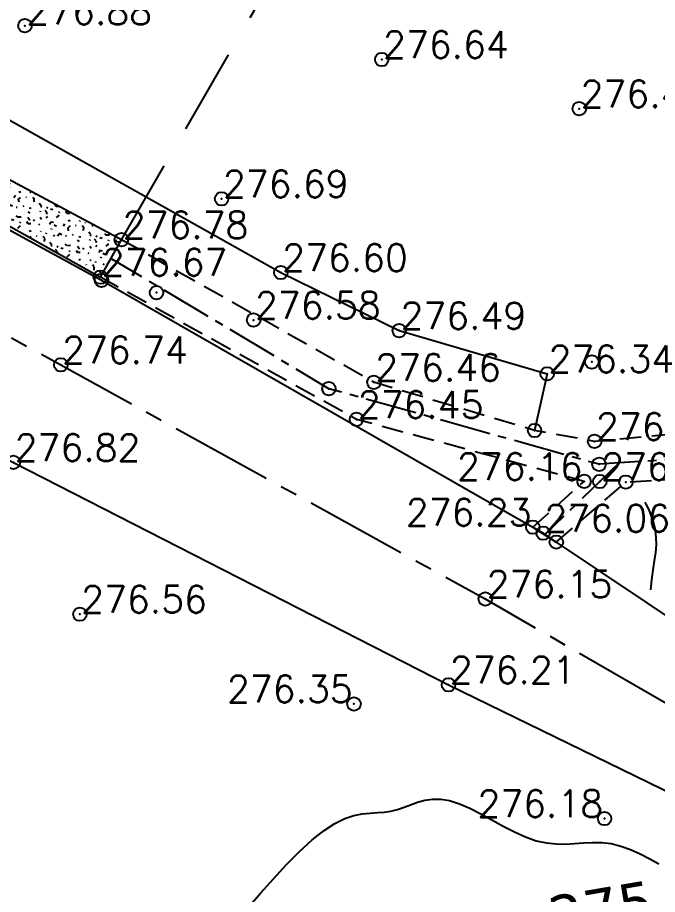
# Model space of a CAD drawing. Header units: millimetres. Extents: x 524954 to 526204, y 9523489 to 9524010.
# Drawn here: x 525290.72 to 525314.49, y 9523740.29 to 9523772.83 of the extents above; entities that cross this region are included whole.
import ezdxf
from ezdxf.enums import TextEntityAlignment as Align

# ---------------------------------------------------------------- set-up
doc = ezdxf.new("R2010")
doc.units = ezdxf.units.MM
doc.header["$PDMODE"] = 32
doc.header["$PDSIZE"] = 0.5
doc.linetypes.add('AXES2', pattern=[28.575, 19.05, -3.175, 3.175, -3.175])
doc.linetypes.add('CACHE2', pattern=[4.7625, 3.175, -1.5875])
for name, color, linetype in [('Axe_Route_Existante', 1, 'AXES2'), ('Bord_Route_Existante', 6, 'Continuous'), ('Borde_Piste', 7, 'CACHE2'), ('Caniveau', 5, 'CACHE2'), ('CN_02_00', 4, 'Continuous'), ('Cotation Courbes de niveau', 7, 'Continuous'), ('TopoAlt', 3, 'Continuous'), ('TOPOJIS', 7, 'Continuous')]:
    doc.layers.add(name, color=color, linetype=linetype)
doc.layers.add('Bord_Route_Existante_POLY3D', color=6, linetype='Continuous', plot=False)
doc.layers.add('Trottoir', color=7, linetype='Continuous', true_color=0xff6666)
doc.styles.add('Simplex 1.0', font='Simplex.shx', dxfattribs={"width": 0.99, "height": 1})
doc.styles.add('Verdana 1.0', font='verdana.ttf', dxfattribs={"width": 0.99, "height": 1})

# ---------------------------------------------------------------- blocks, each defined once
blk = doc.blocks.new('TCPOINT M')
at = {"color": 0}
blk.add_point((0, 0), dxfattribs=at)
at = {"layer": 'TopoAlt', "style": 'Simplex 1.0', "width": 0.99}
blk.add_attdef('ALT', (0.15, 0.15), '', height=1, dxfattribs=at)

msp = doc.modelspace()

# ---------------------------------------------------------------- hatches: boundary and pattern name
at = {"layer": 'Caniveau', "linetype": 'ByBlock', "ltscale": 0.25}
h = msp.add_hatch(dxfattribs=at)
h.set_pattern_fill('HAIE', color=256, scale=1.5, angle=15, style=0)
h.set_pattern_definition([(124.29004622, (1.014315, 0.277555), (-15.293218087377, 22.30173716473923), [0.0905085, -31.69392165]), (176.565051177, (0.2734, 1.4903), (-1.448888739435, -0.388228567652), [0.094695, -4.64872149026]), (121.927513064, (0.17885, 1.496014), (-10.8425263371845, 17.28263934204195), [0.10269, -35.95975584045]), (126.250505507, (0.631744, 0.169275), (-4.8389203171242, 6.4679865618761), [0.1297425, -28.8400693737]), (43.4429286244, (0.21172, 0.96068), (13.6084047277852, 12.96384668075138), [0.11664, -40.82539219185]), (98.6598082541, (0.22912, 0.84592), (-0.3882285676543, 1.448888739434), [0.11607, -13.4670077072]), (43.0724869359, (0.83904, 1.70824), (16.1179536390994, 15.18919255559585), [0.0726255, -25.4273745]), (84.4439547804, (1.2538, 0.40807), (0.2842030364745, 4.7348947859612), [0.07305, -12.74295561798]), (137.905242923, (1.256676, 0.479656), (-4.0624631818282, 3.57020908299136), [0.086475, -30.28621009695]), (150, (1.2926, 0.6264), (-1.44888873943, -0.38822856765), [0.0544155, -2.06690484356]), (171.250505507, (1.131025, 1.543215), (-25.89981980446587, 3.93056409362894), [0.116805, -40.85269585125]), (60, (0.9734, 1.4876), (-0.38822856765, 1.44888873943), [0.084633, -2.03668734356]), (63.3664606634, (1.04099, 1.2846), (7.0363926348268, 14.3087098890701), [0.05142, -18.0109718682]), (49.6951535312, (1.11781, 1.03094), (11.7712874207194, 14.02450685250895), [0.067575, -23.6495074512]), (143.290163192, (0.422714, 1.609965), (-7.7366977959753, 5.69152942658283), [0.06918, -36.2419753107]), (87.2553283749, (0.785944, 0.848996), (1.60119268767716, 34.5931522410971), [0.11217, -39.2610442452]), (130.346175942, (0.79134, 0.96101), (-2.2253458747472, 2.50954891121583), [0.08988, -31.4458140624]), (130.016893478, (1.06139, 0.69732), (-2.2253458747352, 2.5095489112154), [0.13194, -24.6974780358]), (56.1859251657, (1.03597, 0.65945), (1.060660171784, 1.837117307093), [0.045405, -15.89981371905]), (78.434948823, (1.0232, 0.49226), (-0.388228567653, 1.448888739434), [0.0286695, -3.32543246625]), (146.185925166, (0.63713, 0.44636), (-1.8371173070985, 1.0606601717743), [0.090855, -15.85436371905]), (174.44395478, (0.67993, 0.61705), (-4.7348947859592, 0.2842030365075), [0.073053, -12.74295261798]), (34.7988763545, (0.392334, 0.69927), (14.38486186310108, 10.06606920187948), [0.050085, -39.8059057668]), (131.565051177, (0.5082, 1.0268), (-1.837117307086, 1.060660171782), [0.0286695, -3.32543246625]), (60, (0.6443, 1.196), (-0.38822856765, 1.44888873943), [0.0362775, -2.08504284356]), (71.309932474, (0.8487, 1.12684), (0.672431604126, 3.28600604652), [0.0308685, -5.3774584132]), (146.185925166, (0.60991, 1.45669), (-1.8371173070985, 1.0606601717743), [0.045465, -15.89975371905]), (15, (0.216, 1.2225), (-0.38822856765, 1.44888873943), [0.075, -1.425]), (161.309932474, (0.03296, 0.1739), (-3.28600604652, 0.672431604126), [0.092355, -5.3159719132]), (158.130102354, (-0.01632, 0.7048), (-5.123123353604, 1.73309177592), [0.106836, -7.393164]), (51.3843518158, (-0.178414, 0.66585), (4.63086925477394, 5.8995804889095), [0.1008255, -35.3004456636]), (151.73570459, (-0.18076, 0.988105), (-29.0056483458238, 15.52167400838734), [0.099864, -34.91798859]), (40.7099537808, (-0.21255, 1.33803), (2.5095489112126, 2.2253458747396), [0.13764, -44.81233219125]), (142.405356631, (0.18647, 0.29455), (-19.53585877371486, 14.9532679362278), [0.0915, -32.0099018385]), (60, (0.2564, 0.0833), (-0.38822856765, 1.44888873943), [0.0423165, -2.07900384355]), (168.434948823, (0.15775, 0.6497), (-1.448888739433, -0.388228567656), [0.0381525, -3.31594946625]), (182.471192291, (0.30467, 0.29967), (-7.632672264823, -0.492254098855), [0.11832, -13.71099668593]), (60, (0.0374, 1.0194), (-0.38822856765, 1.44888873943), [0.1060665, -2.01525384356])])
h.paths.add_polyline_path([(525294.579, 9523764.589), (525286.15, 9523769.083), (525285.519, 9523767.841), (525293.799, 9523763.199)])

# ---------------------------------------------------------------- linework, layer by layer
at = {"layer": 'Axe_Route_Existante', "ltscale": 0.2, "flags": 128}
msp.add_lwpolyline([(525160.389, 9523785.573), (525205.797, 9523788.476), (525217.621, 9523788.238), (525236.372, 9523785.487), (525254.986, 9523779.404), (525273.087, 9523770.44), (525292.33, 9523759.946), (525308.092, 9523751.255), (525324.048, 9523742.079), (525331.063, 9523738.206), (525341.621, 9523732.26), (525352.065, 9523726.389), (525361.763, 9523720.953), (525371.128, 9523715.674), (525380.291, 9523710.543), (525400.244, 9523698.831), (525414.858, 9523691.369), (525425.413, 9523686.737), (525431.187, 9523683.889)], dxfattribs=at)
at = {"layer": 'Bord_Route_Existante', "flags": 128}
for points in [[(525250.161, 9523787.597), (525257.166, 9523783.785), (525275.212, 9523773.506), (525275.212, 9523773.506), (525285.425, 9523767.672), (525293.84, 9523763.083), (525309.856, 9523753.919), (525310.729, 9523753.366), (525319.14, 9523747.738), (525328.11, 9523742.331), (525328.11, 9523742.331), (525328.11, 9523742.331), (525336.826, 9523737.429), (525346.028, 9523732.316), (525354.526, 9523727.648)], [(525249.388, 9523776.099), (525253.199, 9523775.441), (525270.632, 9523766.582), (525281.73, 9523760.714), (525290.568, 9523756.324), (525306.727, 9523748.07), (525323.073, 9523740.103), (525323.073, 9523740.103), (525329.022, 9523736.429), (525329.022, 9523736.429), (525334.555, 9523733.316), (525343.726, 9523728.156), (525351.8, 9523723.613)]]:
    msp.add_lwpolyline(points, dxfattribs=at)
at = {"layer": 'Bord_Route_Existante_POLY3D'}
for points in [[(525250.161, 9523787.597, 277.78), (525257.166, 9523783.785, 277.56), (525275.212, 9523773.506, 277.13), (525285.425, 9523767.672, 276.97), (525293.84, 9523763.083, 276.63), (525309.856, 9523753.919, 276.23), (525310.239, 9523753.698, 276.06), (525310.729, 9523753.366, 276.19), (525319.14, 9523747.738, 275.68), (525328.11, 9523742.331, 275.43), (525336.826, 9523737.429, 275.38), (525346.028, 9523732.316, 275.46), (525354.526, 9523727.648, 275.47)], [(525249.388, 9523776.099, 278), (525253.199, 9523775.441, 277.91), (525270.632, 9523766.582, 277.43), (525281.73, 9523760.714, 277.24), (525284.879, 9523759.079, 277.13), (525290.568, 9523756.324, 276.82), (525306.727, 9523748.07, 276.21), (525323.073, 9523740.103, 275.6), (525329.022, 9523736.429, 275.51), (525334.555, 9523733.316, 275.43), (525343.726, 9523728.156, 275.49), (525351.8, 9523723.613, 275.47)]]:
    msp.add_polyline3d(points, dxfattribs=at)
at = {"layer": 'Borde_Piste', "flags": 128}
msp.add_lwpolyline([(525294.579, 9523764.589), (525299.507, 9523773.085), (525301.978, 9523779.853)], dxfattribs=at)
at = {"layer": 'Caniveau', "linetype": 'ByBlock', "ltscale": 0.25, "flags": 128}
msp.add_lwpolyline([(525294.579, 9523764.589), (525286.15, 9523769.083), (525285.519, 9523767.841), (525293.799, 9523763.199), (525294.579, 9523764.589)], dxfattribs=at)
at = {"layer": 'Caniveau', "ltscale": 0.25, "flags": 128}
for points in [[(525328.038, 9523756.869), (525321.737, 9523757.966), (525312.151, 9523757.104), (525309.922, 9523757.509), (525303.957, 9523759.296), (525294.579, 9523764.589)], [(525309.856, 9523753.919), (525311.76, 9523755.62), (525303.307, 9523757.92), (525293.799, 9523763.199)], [(525310.729, 9523753.366), (525313.314, 9523755.593), (525321.755, 9523756.142), (525327.982, 9523755.338)]]:
    msp.add_lwpolyline(points, dxfattribs=at)
at = {"layer": 'Caniveau', "color": 4, "linetype": 'AXES2', "ltscale": 0.1, "flags": 128}
for points in [[(525328.021, 9523756.065), (525326.334, 9523756.363), (525324.543, 9523756.565), (525322.083, 9523756.914), (525312.316, 9523756.253), (525302.284, 9523759.06), (525294.189, 9523763.894)], [(525313.064, 9523756.303), (525310.293, 9523753.642)]]:
    msp.add_lwpolyline(points, dxfattribs=at)
at = {"layer": 'CN_02_00', "elevation": 276, "flags": 128}
for points in [[(525314.237, 9523751.597), (525314.277, 9523751.964), (525314.33, 9523752.334), (525314.38, 9523752.668), (525314.422, 9523752.975), (525314.445, 9523753.263), (525314.443, 9523753.539), (525314.409, 9523753.809), (525314.348, 9523754.072), (525314.266, 9523754.323), (525314.171, 9523754.56), (525314.068, 9523754.78), (525314.032, 9523754.848)], [(525299.288, 9523739.803), (525299.745, 9523740.335), (525300.224, 9523740.873), (525300.711, 9523741.397), (525301.195, 9523741.884), (525301.664, 9523742.315), (525302.105, 9523742.668), (525302.509, 9523742.928), (525302.878, 9523743.105), (525303.215, 9523743.217), (525303.526, 9523743.28), (525303.815, 9523743.311), (525304.085, 9523743.326), (525304.342, 9523743.342), (525304.589, 9523743.377), (525304.832, 9523743.44), (525305.074, 9523743.526), (525305.32, 9523743.621), (525305.575, 9523743.711), (525305.842, 9523743.785), (525306.128, 9523743.828), (525306.435, 9523743.829), (525306.768, 9523743.775), (525307.131, 9523743.657), (525307.518, 9523743.487), (525307.923, 9523743.281), (525308.339, 9523743.055), (525308.76, 9523742.826), (525309.18, 9523742.611), (525309.591, 9523742.424), (525309.987, 9523742.284), (525310.363, 9523742.2), (525310.723, 9523742.164), (525311.07, 9523742.162), (525311.408, 9523742.18), (525311.742, 9523742.205), (525312.077, 9523742.221), (525312.416, 9523742.216), (525312.763, 9523742.175), (525313.122, 9523742.088), (525313.487, 9523741.96), (525313.849, 9523741.8), (525314.203, 9523741.618), (525314.54, 9523741.421)]]:
    msp.add_lwpolyline(points, dxfattribs=at)
at = {"layer": 'Trottoir', "flags": 128}
for points in [[(525283.706, 9523772.799), (525295.501, 9523766.177)], [(525295.501, 9523766.177), (525300.501, 9523763.369), (525304.896, 9523761.214), (525310.39, 9523759.613), (525310.39, 9523759.613), (525309.922, 9523757.509)]]:
    msp.add_lwpolyline(points, dxfattribs=at)

# ---------------------------------------------------------------- block references
at = {"layer": 'TOPOJIS'}
ref = msp.add_blockref('TCPOINT M', (525290.998, 9523772.529, 276.88), dxfattribs=at)
ref.add_attrib('ALT', '276.88', (525291.048, 9523772.579, 276.88), dxfattribs={"layer": 'TopoAlt', "height": 1, "style": 'Simplex 1.0', "width": 0.99})
ref = msp.add_blockref('TCPOINT M', (525304.247, 9523771.277, 276.64), dxfattribs=at)
ref.add_attrib('ALT', '276.64', (525304.297, 9523771.327, 276.64), dxfattribs={"layer": 'TopoAlt', "height": 1, "style": 'Simplex 1.0', "width": 0.99})
ref = msp.add_blockref('TCPOINT M', (525311.582, 9523769.449, 276.46), dxfattribs=at)
ref.add_attrib('ALT', '276.46', (525311.632, 9523769.499, 276.46), dxfattribs={"layer": 'TopoAlt', "height": 1, "style": 'Simplex 1.0', "width": 0.99})
ref = msp.add_blockref('TCPOINT M', (525298.3, 9523766.104, 276.69), dxfattribs=at)
ref.add_attrib('ALT', '276.69', (525298.35, 9523766.154, 276.69), dxfattribs={"layer": 'TopoAlt', "height": 1, "style": 'Simplex 1.0', "width": 0.99})
ref = msp.add_blockref('TCPOINT M', (525294.579, 9523764.589, 276.78), dxfattribs=at)
ref.add_attrib('ALT', '276.78', (525294.629, 9523764.639, 276.78), dxfattribs={"layer": 'TopoAlt', "height": 1, "style": 'Simplex 1.0', "width": 0.99})
ref = msp.add_blockref('TCPOINT M', (525293.799, 9523763.199, 276.67), dxfattribs=at)
ref.add_attrib('ALT', '276.67', (525293.849, 9523763.249, 276.67), dxfattribs={"layer": 'TopoAlt', "height": 1, "style": 'Simplex 1.0', "width": 0.99})
ref = msp.add_blockref('TCPOINT M', (525300.501, 9523763.369, 276.6), dxfattribs=at)
ref.add_attrib('ALT', '276.60', (525300.551, 9523763.419, 276.6), dxfattribs={"layer": 'TopoAlt', "height": 1, "style": 'Simplex 1.0', "width": 0.99})
for p in [(525293.84, 9523763.083, 276.63), (525295.883, 9523762.624, 275.53), (525312.048, 9523760.052, 276.22), (525302.284, 9523759.06, 275.3), (525309.922, 9523757.509, 276.28), (525312.316, 9523756.253, 275.01), (525313.314, 9523755.593, 276.11), (525310.729, 9523753.366, 276.19)]:
    msp.add_blockref('TCPOINT M', p, dxfattribs=at)
ref = msp.add_blockref('TCPOINT M', (525299.489, 9523761.606, 276.58), dxfattribs=at)
ref.add_attrib('ALT', '276.58', (525299.539, 9523761.656, 276.58), dxfattribs={"layer": 'TopoAlt', "height": 1, "style": 'Simplex 1.0', "width": 0.99})
ref = msp.add_blockref('TCPOINT M', (525304.896, 9523761.214, 276.49), dxfattribs=at)
ref.add_attrib('ALT', '276.49', (525304.946, 9523761.264, 276.49), dxfattribs={"layer": 'TopoAlt', "height": 1, "style": 'Simplex 1.0', "width": 0.99})
ref = msp.add_blockref('TCPOINT M', (525292.33, 9523759.946, 276.74), dxfattribs=at)
ref.add_attrib('ALT', '276.74', (525292.38, 9523759.996, 276.74), dxfattribs={"layer": 'TopoAlt', "height": 1, "style": 'Simplex 1.0', "width": 0.99})
ref = msp.add_blockref('TCPOINT M', (525310.39, 9523759.613, 276.34), dxfattribs=at)
ref.add_attrib('ALT', '276.34', (525310.44, 9523759.663, 276.34), dxfattribs={"layer": 'TopoAlt', "height": 1, "style": 'Simplex 1.0', "width": 0.99})
ref = msp.add_blockref('TCPOINT M', (525303.957, 9523759.296, 276.46), dxfattribs=at)
ref.add_attrib('ALT', '276.46', (525304.007, 9523759.346, 276.46), dxfattribs={"layer": 'TopoAlt', "height": 1, "style": 'Simplex 1.0', "width": 0.99})
ref = msp.add_blockref('TCPOINT M', (525303.307, 9523757.92, 276.45), dxfattribs=at)
ref.add_attrib('ALT', '276.45', (525303.357, 9523757.97, 276.45), dxfattribs={"layer": 'TopoAlt', "height": 1, "style": 'Simplex 1.0', "width": 0.99})
ref = msp.add_blockref('TCPOINT M', (525312.151, 9523757.104, 276.02), dxfattribs=at)
ref.add_attrib('ALT', '276.02', (525312.201, 9523757.154, 276.02), dxfattribs={"layer": 'TopoAlt', "height": 1, "style": 'Simplex 1.0', "width": 0.99})
ref = msp.add_blockref('TCPOINT M', (525290.568, 9523756.324, 276.82), dxfattribs=at)
ref.add_attrib('ALT', '276.82', (525290.618, 9523756.374, 276.82), dxfattribs={"layer": 'TopoAlt', "height": 1, "style": 'Simplex 1.0', "width": 0.99})
ref = msp.add_blockref('TCPOINT M', (525311.76, 9523755.62, 276.16), dxfattribs=at)
ref.add_attrib('ALT', '276.16', dxfattribs={"layer": 'TopoAlt', "height": 1, "style": 'Simplex 1.0', "width": 0.99}).set_placement((525311.71, 9523755.67, 276.16), align=Align.RIGHT)
ref = msp.add_blockref('TCPOINT M', (525312.346, 9523755.614, 276.02), dxfattribs=at)
ref.add_attrib('ALT', '276.02', (525312.396, 9523755.664, 276.02), dxfattribs={"layer": 'TopoAlt', "height": 1, "style": 'Simplex 1.0', "width": 0.99})
ref = msp.add_blockref('TCPOINT M', (525309.856, 9523753.919, 276.23), dxfattribs=at)
ref.add_attrib('ALT', '276.23', dxfattribs={"layer": 'TopoAlt', "height": 1, "style": 'Simplex 1.0', "width": 0.99}).set_placement((525309.806, 9523753.969, 276.23), align=Align.RIGHT)
ref = msp.add_blockref('TCPOINT M', (525310.239, 9523753.698, 276.06), dxfattribs=at)
ref.add_attrib('ALT', '276.06', (525310.289, 9523753.748, 276.06), dxfattribs={"layer": 'TopoAlt', "height": 1, "style": 'Simplex 1.0', "width": 0.99})
ref = msp.add_blockref('TCPOINT M', (525308.092, 9523751.255, 276.15), dxfattribs=at)
ref.add_attrib('ALT', '276.15', (525308.142, 9523751.305, 276.15), dxfattribs={"layer": 'TopoAlt', "height": 1, "style": 'Simplex 1.0', "width": 0.99})
ref = msp.add_blockref('TCPOINT M', (525293.038, 9523750.689, 276.56), dxfattribs=at)
ref.add_attrib('ALT', '276.56', (525293.088, 9523750.739, 276.56), dxfattribs={"layer": 'TopoAlt', "height": 1, "style": 'Simplex 1.0', "width": 0.99})
ref = msp.add_blockref('TCPOINT M', (525306.727, 9523748.07, 276.21), dxfattribs=at)
ref.add_attrib('ALT', '276.21', (525306.777, 9523748.12, 276.21), dxfattribs={"layer": 'TopoAlt', "height": 1, "style": 'Simplex 1.0', "width": 0.99})
ref = msp.add_blockref('TCPOINT M', (525303.216, 9523747.36, 276.35), dxfattribs=at)
ref.add_attrib('ALT', '276.35', dxfattribs={"layer": 'TopoAlt', "height": 1, "style": 'Simplex 1.0', "width": 0.99}).set_placement((525303.166, 9523747.41, 276.35), align=Align.RIGHT)
ref = msp.add_blockref('TCPOINT M', (525312.521, 9523743.106, 276.18), dxfattribs=at)
ref.add_attrib('ALT', '276.18', dxfattribs={"layer": 'TopoAlt', "height": 1, "style": 'Simplex 1.0', "width": 0.99}).set_placement((525312.471, 9523743.156, 276.18), align=Align.RIGHT)

# ---------------------------------------------------------------- texts
at = {"layer": 'Cotation Courbes de niveau', "style": 'Verdana 1.0', "width": 0.99}
msp.add_text('275', height=1.5, rotation=9.6319, dxfattribs=at).set_placement((525312.392, 9523739.767, 275), align=Align.MIDDLE_CENTER)

doc.saveas('drawing.dxf')
